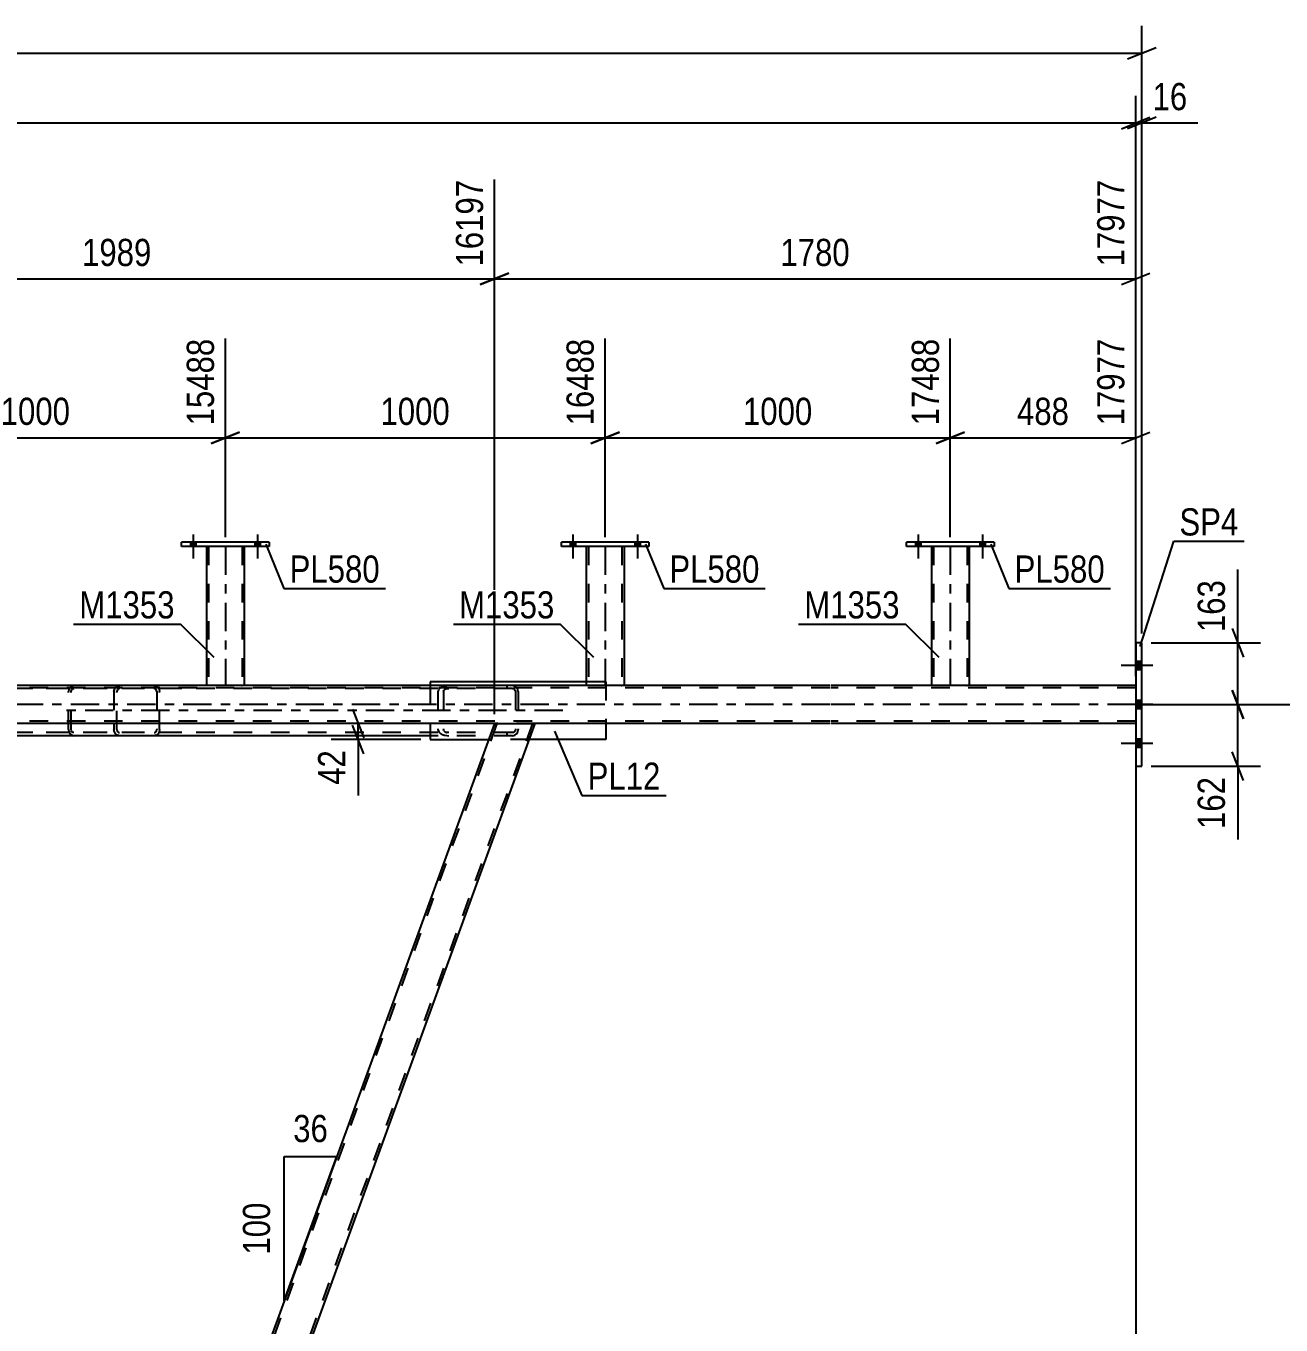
# Model space of a CAD drawing. Header units: millimetres. Extents: x -851 to 338, y -786 to 55.
# Drawn here: x -192.6 to -60.4, y -667.9 to -531 of the extents above; entities that cross this region are included whole.
import ezdxf

# ---------------------------------------------------------------- set-up
doc = ezdxf.new("R2010")
doc.units = ezdxf.units.MM
doc.linetypes.add('DXK_LINE_DOT2', pattern=[3.9198, 1.9599, -1.9599])
doc.linetypes.add('DXK_LINE_DOT3', pattern=[5.9187, 2.979, -0.9799, 0.9799, -0.9799])
doc.styles.add('Arial Narrow', font='ARIALN.TTF', dxfattribs={"height": 0.2})

# ---------------------------------------------------------------- blocks, each defined once
blk = doc.blocks.new('Part-232933133-8724 - 8708')
at = {"color": 7, "linetype": 'DXK_LINE_DOT2'}
for p, q in [((-225.88, -600.49), (-226.33, -600.54)), ((-226.11, -600.83), (-225.88, -600.81)), ((-176.19, -600.49), (-225.88, -600.49)), ((-176.19, -600.81), (-225.88, -600.81)), ((-218.16, -600.54), (-218.6, -600.49)), ((-218.6, -600.81), (-218.38, -600.83)), ((-226.96, -600.89), (-227.05, -601.13)), ((-227.05, -601.13), (-227.05, -605.13)), ((-226.47, -601.13), (-226.42, -601.01)), ((-226.47, -601.13), (-226.47, -605.13)), ((-218.07, -601.01), (-218.02, -601.13)), ((-218.02, -601.13), (-218.02, -605.13)), ((-217.44, -601.13), (-217.53, -600.89)), ((-217.44, -601.13), (-217.44, -605.13)), ((-227.05, -605.13), (-226.96, -605.38)), ((-226.42, -605.25), (-226.47, -605.13)), ((-226.33, -605.72), (-225.88, -605.77)), ((-225.88, -605.45), (-226.11, -605.43)), ((-176.19, -605.45), (-225.88, -605.45)), ((-216.64, -605.77), (-225.88, -605.77)), ((-218.38, -605.43), (-218.6, -605.45)), ((-218.6, -605.77), (-218.16, -605.72)), ((-218.02, -605.13), (-218.07, -605.25)), ((-217.53, -605.38), (-217.44, -605.13)), ((-176.19, -605.77), (-182.74, -605.77))]:
    blk.add_line(p, q, dxfattribs=at)
at = {"color": 2, "linetype": 'Continuous'}
blk.add_line((-182.74, -605.77), (-216.64, -605.77), dxfattribs=at)
at = {"color": 7, "linetype": 'DXK_LINE_DOT2'}
for centre, radius, start, end in [((-226.15, -601.61), 1.09, 99.5181, 138.0637), ((-218.34, -601.61), 1.09, 41.9361, 80.4817), ((-226.02, -601.37), 0.545, 99.5181, 138.0637), ((-218.47, -601.37), 0.545, 41.9361, 80.4817), ((-226.15, -604.65), 1.09, 221.9361, 260.4817), ((-226.02, -604.89), 0.545, 221.9361, 260.4817), ((-218.47, -604.89), 0.545, 279.5181, 318.0637), ((-218.34, -604.65), 1.09, 279.5181, 318.0637)]:
    blk.add_arc(centre, radius, start, end, dxfattribs=at)
blk = doc.blocks.new('Part-232933133-8718 - 8708')
at = {"color": 7, "linetype": 'DXK_LINE_DOT2'}
for p, q in [((-143, -604.49), (-187.21, -725.95)), ((-139.25, -604.49), (-183.46, -725.96)), ((-186.11, -722.24), (-187.46, -725.95)), ((-183.2, -725.96), (-187.46, -725.95))]:
    blk.add_line(p, q, dxfattribs=at)
at = {"color": 2, "linetype": 'Continuous'}
for p, q in [((-143.25, -604.49), (-186.11, -722.24)), ((-138.99, -604.49), (-183.2, -725.96)), ((-143.25, -604.49), (-138.99, -604.49))]:
    blk.add_line(p, q, dxfattribs=at)
blk = doc.blocks.new('Part-232933133-8725 - 8708')
at = {"color": 7, "linetype": 'DXK_LINE_DOT2'}
for p, q in [((-183.28, -600.89), (-183.16, -600.68)), ((-183.16, -600.68), (-182.97, -600.54)), ((-182.97, -600.54), (-182.74, -600.49)), ((-182.74, -600.81), (-182.86, -600.84)), ((-141.34, -600.49), (-182.74, -600.49)), ((-141.34, -600.81), (-182.74, -600.81)), ((-179.1, -600.49), (-178.88, -600.54)), ((-178.99, -600.84), (-179.1, -600.81)), ((-178.88, -600.54), (-178.69, -600.68)), ((-178.69, -600.68), (-178.57, -600.89)), ((-148.05, -600.49), (-148.49, -600.54)), ((-148.27, -600.84), (-148.05, -600.81)), ((-141.91, -600.81), (-141.91, -600.49)), ((-141.12, -600.54), (-141.34, -600.49)), ((-141.34, -600.81), (-141.23, -600.84)), ((-140.93, -600.68), (-141.12, -600.54)), ((-140.8, -600.89), (-140.93, -600.68)), ((-183.33, -601.13), (-183.28, -600.89)), ((-183.33, -601.13), (-183.33, -604.49)), ((-183.01, -601.01), (-183.04, -601.13)), ((-183.04, -605.13), (-183.04, -601.13)), ((-182.95, -600.9), (-183.01, -601.01)), ((-182.86, -600.84), (-182.95, -600.9)), ((-178.9, -600.9), (-178.99, -600.84)), ((-178.84, -601.01), (-178.9, -600.9)), ((-178.81, -601.13), (-178.84, -601.01)), ((-178.81, -601.13), (-178.81, -605.13)), ((-178.57, -600.89), (-178.52, -601.13)), ((-178.52, -605.13), (-178.52, -601.13)), ((-149.12, -600.89), (-149.21, -601.13)), ((-149.21, -601.13), (-149.21, -605.13)), ((-148.63, -601.13), (-148.59, -601.01)), ((-148.63, -601.13), (-148.63, -605.13)), ((-141.23, -600.84), (-141.14, -600.9)), ((-141.14, -600.9), (-141.07, -601.01)), ((-141.07, -601.01), (-141.05, -601.13)), ((-141.05, -601.13), (-141.05, -605.13)), ((-140.76, -601.13), (-140.8, -600.89)), ((-140.76, -601.13), (-140.76, -605.13)), ((-183.04, -605.13), (-183.01, -605.25)), ((-183.01, -605.25), (-182.95, -605.36)), ((-182.95, -605.36), (-182.86, -605.43)), ((-182.86, -605.43), (-182.74, -605.45)), ((-141.34, -605.45), (-182.74, -605.45)), ((-179.1, -605.45), (-178.99, -605.43)), ((-178.88, -605.72), (-179.1, -605.77)), ((-178.99, -605.43), (-178.9, -605.36)), ((-178.9, -605.36), (-178.84, -605.25)), ((-178.69, -605.58), (-178.88, -605.72)), ((-178.84, -605.25), (-178.81, -605.13)), ((-178.57, -605.38), (-178.69, -605.58)), ((-178.52, -605.13), (-178.57, -605.38)), ((-141.34, -605.77), (-150.01, -605.77)), ((-149.21, -605.13), (-149.12, -605.38)), ((-148.59, -605.25), (-148.63, -605.13)), ((-148.49, -605.72), (-148.05, -605.77)), ((-148.05, -605.45), (-148.27, -605.43)), ((-141.91, -605.77), (-141.91, -605.45)), ((-141.23, -605.43), (-141.34, -605.45)), ((-141.34, -605.77), (-141.12, -605.72)), ((-141.14, -605.36), (-141.23, -605.43)), ((-141.07, -605.25), (-141.14, -605.36)), ((-141.12, -605.72), (-140.93, -605.58)), ((-141.05, -605.13), (-141.07, -605.25)), ((-140.93, -605.58), (-140.8, -605.38)), ((-140.8, -605.38), (-140.76, -605.13))]:
    blk.add_line(p, q, dxfattribs=at)
at = {"color": 7, "linetype": 'DXK_LINE_DOT3'}
blk.add_line((-136.05, -603.13), (-189.28, -603.13), dxfattribs=at)
at = {"color": 2, "linetype": 'Continuous'}
for p, q in [((-183.33, -604.49), (-183.33, -605.13)), ((-183.28, -605.38), (-183.33, -605.13)), ((-183.16, -605.58), (-183.28, -605.38)), ((-182.97, -605.72), (-183.16, -605.58)), ((-182.74, -605.77), (-182.97, -605.72)), ((-150.01, -605.77), (-182.74, -605.77))]:
    blk.add_line(p, q, dxfattribs=at)
at = {"color": 7, "linetype": 'DXK_LINE_DOT2'}
for centre, radius, start, end in [((-148.31, -601.61), 1.09, 99.5181, 138.0637), ((-148.18, -601.37), 0.545, 99.5181, 138.0637), ((-148.31, -604.65), 1.09, 221.9361, 260.4817), ((-148.18, -604.89), 0.545, 221.9361, 260.4817)]:
    blk.add_arc(centre, radius, start, end, dxfattribs=at)
blk = doc.blocks.new('Part-232933133-59529 - 8708')
at = {"color": 2, "linetype": 'Continuous'}
for p, q in [((-133.6, -585.85), (-133.6, -600.49)), ((-129.6, -585.85), (-129.6, -600.49)), ((-129.61, -600.49), (-133.6, -600.49))]:
    blk.add_line(p, q, dxfattribs=at)
at = {"color": 7, "linetype": 'DXK_LINE_DOT2'}
for p, q in [((-129.6, -585.85), (-133.6, -585.85)), ((-133.36, -585.85), (-133.36, -600.49)), ((-129.84, -585.85), (-129.84, -600.49)), ((-133.6, -600.49), (-133.6, -600.49)), ((-133.6, -600.49), (-133.6, -600.49)), ((-133.6, -600.49), (-133.6, -600.49)), ((-129.9, -600.49), (-129.86, -600.49)), ((-129.86, -600.49), (-129.9, -600.49)), ((-129.84, -600.49), (-129.86, -600.49)), ((-129.86, -600.49), (-129.84, -600.49)), ((-129.6, -600.49), (-129.64, -600.49)), ((-129.61, -600.49), (-129.6, -600.49)), ((-129.6, -600.49), (-129.6, -600.49)), ((-129.6, -600.49), (-129.6, -600.49))]:
    blk.add_line(p, q, dxfattribs=at)
at = {"color": 7, "linetype": 'DXK_LINE_DOT3'}
blk.add_line((-131.6, -585.85), (-131.6, -600.49), dxfattribs=at)
blk = doc.blocks.new('Bolt-232933133-59627 - 8708')
at = {"linetype": 'Continuous'}
for points in [[(-174.72, -585.37), (-175.28, -585.37), (-175.28, -585.85), (-174.72, -585.85)], [(-174.72, -585.37), (-175.28, -585.37), (-175.28, -585.85), (-174.72, -585.85)], [(-167.92, -585.37), (-168.48, -585.37), (-168.48, -585.85), (-167.92, -585.85)], [(-167.92, -585.37), (-168.48, -585.37), (-168.48, -585.85), (-167.92, -585.85)]]:
    blk.add_hatch(color=1, dxfattribs=at).paths.add_polyline_path(points)
at = {"color": 1, "linetype": 'Continuous'}
for p, q in [((-175.28, -585.37), (-175.28, -585.85)), ((-175.28, -585.37), (-175.28, -585.85)), ((-175, -584.57), (-175, -587.09)), ((-175, -584.57), (-175, -587.09)), ((-174.72, -585.37), (-174.72, -585.85)), ((-174.72, -585.37), (-174.72, -585.85)), ((-168.48, -585.37), (-168.48, -585.85)), ((-168.48, -585.37), (-168.48, -585.85)), ((-168.2, -584.57), (-168.2, -587.09)), ((-168.2, -584.57), (-168.2, -587.09)), ((-167.92, -585.37), (-167.92, -585.85)), ((-167.92, -585.37), (-167.92, -585.85))]:
    blk.add_line(p, q, dxfattribs=at)
blk = doc.blocks.new('Part-232933133-8770 - 8708')
at = {"color": 2, "linetype": 'Continuous'}
for p, q in [((-224.13, -604.49), (-225.68, -608.74)), ((-224.13, -604.49), (-222.81, -604.49)), ((-222.81, -604.49), (-186.11, -722.24)), ((-189.14, -725.95), (-225.68, -608.74)), ((-186.11, -722.24), (-187.46, -725.95))]:
    blk.add_line(p, q, dxfattribs=at)
at = {"color": 7, "linetype": 'DXK_LINE_DOT2'}
for p, q in [((-186.24, -722.61), (-223.06, -604.49)), ((-188.89, -725.95), (-225.54, -608.37)), ((-187.46, -725.95), (-189.14, -725.95))]:
    blk.add_line(p, q, dxfattribs=at)
blk = doc.blocks.new('Part-232933133-8840 - 8708')
at = {"color": 2, "linetype": 'Continuous'}
for p, q in [((-75.07, -595.99), (-75.71, -595.99)), ((-75.71, -595.99), (-75.71, -608.99)), ((-75.07, -608.99), (-75.07, -595.99)), ((-75.71, -608.99), (-75.07, -608.99))]:
    blk.add_line(p, q, dxfattribs=at)
blk = doc.blocks.new('Part-232933133-59534 - 8708')
at = {"color": 2, "linetype": 'Continuous'}
for p, q in [((-167, -585.37), (-176.2, -585.37)), ((-176.2, -585.85), (-176.2, -585.37)), ((-167, -585.37), (-167, -585.85)), ((-167, -585.85), (-176.2, -585.85))]:
    blk.add_line(p, q, dxfattribs=at)
blk = doc.blocks.new('Part-232933133-8862 - 8708')
at = {"color": 7, "linetype": 'DXK_LINE_DOT2'}
for p, q in [((-184.63, -600.49), (-190.46, -600.49)), ((-184.63, -600.81), (-190.46, -600.81)), ((-187.96, -600.68), (-188.09, -600.89)), ((-187.77, -600.54), (-187.96, -600.68)), ((-187.55, -600.49), (-187.77, -600.54)), ((-187.66, -600.84), (-187.55, -600.81)), ((-188.09, -600.89), (-188.13, -601.13)), ((-188.13, -605.13), (-188.13, -601.13)), ((-187.84, -601.13), (-187.82, -601.01)), ((-187.84, -605.13), (-187.84, -601.13)), ((-187.82, -601.01), (-187.75, -600.9)), ((-187.75, -600.9), (-187.66, -600.84)), ((-184.63, -605.45), (-190.46, -605.45)), ((-184.63, -605.77), (-190.46, -605.77)), ((-188.13, -605.13), (-188.09, -605.38)), ((-188.09, -605.38), (-187.96, -605.58)), ((-187.96, -605.58), (-187.77, -605.72)), ((-187.82, -605.25), (-187.84, -605.13)), ((-187.75, -605.36), (-187.82, -605.25)), ((-187.77, -605.72), (-187.55, -605.77)), ((-187.66, -605.43), (-187.75, -605.36)), ((-187.55, -605.45), (-187.66, -605.43))]:
    blk.add_line(p, q, dxfattribs=at)
blk = doc.blocks.new('Part-232933133-59533 - 8708')
at = {"color": 2, "linetype": 'Continuous'}
for p, q in [((-173.6, -585.85), (-173.6, -600.49)), ((-169.6, -585.85), (-169.6, -600.49)), ((-169.61, -600.49), (-173.6, -600.49))]:
    blk.add_line(p, q, dxfattribs=at)
at = {"color": 7, "linetype": 'DXK_LINE_DOT2'}
for p, q in [((-169.6, -585.85), (-173.6, -585.85)), ((-173.36, -585.85), (-173.36, -600.49)), ((-169.84, -585.85), (-169.84, -600.49)), ((-173.6, -600.49), (-173.6, -600.49)), ((-173.6, -600.49), (-173.6, -600.49)), ((-173.6, -600.49), (-173.6, -600.49)), ((-169.9, -600.49), (-169.86, -600.49)), ((-169.86, -600.49), (-169.9, -600.49)), ((-169.84, -600.49), (-169.86, -600.49)), ((-169.86, -600.49), (-169.84, -600.49)), ((-169.6, -600.49), (-169.64, -600.49)), ((-169.61, -600.49), (-169.6, -600.49)), ((-169.6, -600.49), (-169.6, -600.49)), ((-169.6, -600.49), (-169.6, -600.49))]:
    blk.add_line(p, q, dxfattribs=at)
at = {"color": 7, "linetype": 'DXK_LINE_DOT3'}
blk.add_line((-171.6, -585.85), (-171.6, -600.49), dxfattribs=at)
blk = doc.blocks.new('Part-232933133-8885 - 8708')
at = {"color": 2, "linetype": 'Continuous'}
for p, q in [((-150.01, -600.09), (-150.01, -600.49)), ((-133.6, -600.09), (-150.01, -600.09)), ((-150.01, -604.49), (-150.01, -606.17)), ((-131.51, -604.49), (-131.51, -606.17)), ((-150.01, -606.17), (-143.86, -606.17)), ((-131.51, -606.17), (-139.61, -606.17))]:
    blk.add_line(p, q, dxfattribs=at)
at = {"color": 7, "linetype": 'DXK_LINE_DOT2'}
for p, q in [((-150.01, -600.49), (-150.01, -604.49)), ((-131.51, -600.09), (-133.6, -600.09)), ((-131.51, -600.09), (-131.51, -604.49)), ((-139.61, -606.17), (-143.86, -606.17))]:
    blk.add_line(p, q, dxfattribs=at)
blk = doc.blocks.new('Bolt-232933133-59623 - 8708')
at = {"linetype": 'Continuous'}
for points in [[(-98.36, -585.37), (-98.92, -585.37), (-98.92, -585.85), (-98.36, -585.85)], [(-98.36, -585.37), (-98.92, -585.37), (-98.92, -585.85), (-98.36, -585.85)], [(-91.56, -585.37), (-92.12, -585.37), (-92.12, -585.85), (-91.56, -585.85)], [(-91.56, -585.37), (-92.12, -585.37), (-92.12, -585.85), (-91.56, -585.85)]]:
    blk.add_hatch(color=1, dxfattribs=at).paths.add_polyline_path(points)
at = {"color": 1, "linetype": 'Continuous'}
for p, q in [((-98.92, -585.37), (-98.92, -585.85)), ((-98.92, -585.37), (-98.92, -585.85)), ((-98.64, -584.57), (-98.64, -587.09)), ((-98.64, -584.57), (-98.64, -587.09)), ((-98.36, -585.37), (-98.36, -585.85)), ((-98.36, -585.37), (-98.36, -585.85)), ((-92.12, -585.37), (-92.12, -585.85)), ((-92.12, -585.37), (-92.12, -585.85)), ((-91.84, -584.57), (-91.84, -587.09)), ((-91.84, -584.57), (-91.84, -587.09)), ((-91.56, -585.37), (-91.56, -585.85)), ((-91.56, -585.37), (-91.56, -585.85))]:
    blk.add_line(p, q, dxfattribs=at)
blk = doc.blocks.new('Part-232933133-8938 - 8708')
at = {"color": 7, "linetype": 'DXK_LINE_DOT2'}
for p, q in [((-107.94, -600.73), (-791.14, -600.73)), ((-169.6, -600.49), (-173.6, -600.49)), ((-129.6, -600.49), (-133.6, -600.49)), ((-75.71, -600.73), (-107.84, -600.73)), ((-93.24, -600.49), (-97.24, -600.49)), ((-75.71, -600.49), (-75.71, -604.49)), ((-107.94, -604.25), (-791.14, -604.25)), ((-138.99, -604.49), (-143.25, -604.49)), ((-75.71, -604.25), (-107.84, -604.25))]:
    blk.add_line(p, q, dxfattribs=at)
at = {"color": 2, "linetype": 'Continuous'}
for p, q in [((-173.6, -600.49), (-209.6, -600.49)), ((-133.6, -600.49), (-169.6, -600.49)), ((-107.94, -600.49), (-129.6, -600.49)), ((-97.24, -600.49), (-107.84, -600.49)), ((-75.71, -600.49), (-93.24, -600.49)), ((-143.25, -604.49), (-222.81, -604.49)), ((-107.94, -604.49), (-138.99, -604.49)), ((-75.71, -604.49), (-107.84, -604.49))]:
    blk.add_line(p, q, dxfattribs=at)
at = {"color": 7, "linetype": 'DXK_LINE_DOT3'}
for p, q in [((-107.94, -602.49), (-791.14, -602.49)), ((-75.71, -602.49), (-107.84, -602.49))]:
    blk.add_line(p, q, dxfattribs=at)
blk = doc.blocks.new('Bolt-232933133-9011 - 8708')
at = {"linetype": 'Continuous'}
for points in [[(-75.07, -598.83), (-75.07, -597.95), (-75.71, -597.95), (-75.71, -598.83)], [(-75.07, -598.83), (-75.07, -597.95), (-75.71, -597.95), (-75.71, -598.83)], [(-75.07, -598.83), (-75.07, -597.95), (-75.71, -597.95), (-75.71, -598.83)], [(-75.07, -602.93), (-75.07, -602.05), (-75.71, -602.05), (-75.71, -602.93)], [(-75.07, -602.93), (-75.07, -602.05), (-75.71, -602.05), (-75.71, -602.93)], [(-75.07, -607.03), (-75.07, -606.15), (-75.71, -606.15), (-75.71, -607.03)], [(-75.07, -607.03), (-75.07, -606.15), (-75.71, -606.15), (-75.71, -607.03)], [(-75.07, -607.03), (-75.07, -606.15), (-75.71, -606.15), (-75.71, -607.03)]]:
    blk.add_hatch(color=1, dxfattribs=at).paths.add_polyline_path(points)
at = {"color": 1, "linetype": 'Continuous'}
for p, q in [((-75.07, -597.95), (-75.71, -597.95)), ((-75.07, -597.95), (-75.71, -597.95)), ((-75.07, -597.95), (-75.71, -597.95)), ((-73.91, -598.39), (-77.23, -598.39)), ((-73.91, -598.39), (-77.23, -598.39)), ((-73.91, -598.39), (-77.23, -598.39)), ((-75.07, -598.83), (-75.71, -598.83)), ((-75.07, -598.83), (-75.71, -598.83)), ((-75.07, -598.83), (-75.71, -598.83)), ((-75.07, -602.05), (-75.71, -602.05)), ((-75.07, -602.05), (-75.71, -602.05)), ((-73.91, -602.49), (-77.23, -602.49)), ((-73.91, -602.49), (-77.23, -602.49)), ((-75.07, -602.93), (-75.71, -602.93)), ((-75.07, -602.93), (-75.71, -602.93)), ((-75.07, -606.15), (-75.71, -606.15)), ((-75.07, -606.15), (-75.71, -606.15)), ((-75.07, -606.15), (-75.71, -606.15)), ((-73.91, -606.59), (-77.23, -606.59)), ((-73.91, -606.59), (-77.23, -606.59)), ((-73.91, -606.59), (-77.23, -606.59)), ((-75.07, -607.03), (-75.71, -607.03)), ((-75.07, -607.03), (-75.71, -607.03)), ((-75.07, -607.03), (-75.71, -607.03))]:
    blk.add_line(p, q, dxfattribs=at)
blk = doc.blocks.new('Part-232933133-59525 - 8708')
at = {"color": 2, "linetype": 'Continuous'}
for p, q in [((-97.24, -585.85), (-97.24, -600.49)), ((-93.24, -585.85), (-93.24, -600.49)), ((-93.24, -600.49), (-97.24, -600.49))]:
    blk.add_line(p, q, dxfattribs=at)
at = {"color": 7, "linetype": 'DXK_LINE_DOT2'}
for p, q in [((-93.24, -585.85), (-97.24, -585.85)), ((-97, -585.85), (-97, -600.49)), ((-93.48, -585.85), (-93.48, -600.49)), ((-97.24, -600.49), (-97.24, -600.49)), ((-97.24, -600.49), (-97.24, -600.49)), ((-97.24, -600.49), (-97.24, -600.49)), ((-93.54, -600.49), (-93.5, -600.49)), ((-93.5, -600.49), (-93.54, -600.49)), ((-93.48, -600.49), (-93.5, -600.49)), ((-93.5, -600.49), (-93.48, -600.49)), ((-93.24, -600.49), (-93.28, -600.49)), ((-93.24, -600.49), (-93.24, -600.49)), ((-93.24, -600.49), (-93.24, -600.49)), ((-93.24, -600.49), (-93.24, -600.49))]:
    blk.add_line(p, q, dxfattribs=at)
at = {"color": 7, "linetype": 'DXK_LINE_DOT3'}
blk.add_line((-95.24, -585.85), (-95.24, -600.49), dxfattribs=at)
blk = doc.blocks.new('Part-232933133-59526 - 8708')
at = {"color": 2, "linetype": 'Continuous'}
for p, q in [((-90.64, -585.37), (-99.84, -585.37)), ((-99.84, -585.85), (-99.84, -585.37)), ((-90.64, -585.37), (-90.64, -585.85)), ((-90.64, -585.85), (-99.84, -585.85))]:
    blk.add_line(p, q, dxfattribs=at)
blk = doc.blocks.new('Part-232933133-59530 - 8708')
at = {"color": 2, "linetype": 'Continuous'}
for p, q in [((-127, -585.37), (-136.2, -585.37)), ((-136.2, -585.85), (-136.2, -585.37)), ((-127, -585.37), (-127, -585.85)), ((-127, -585.85), (-136.2, -585.85))]:
    blk.add_line(p, q, dxfattribs=at)
blk = doc.blocks.new('Bolt-232933133-59625 - 8708')
at = {"linetype": 'Continuous'}
for points in [[(-134.72, -585.37), (-135.28, -585.37), (-135.28, -585.85), (-134.72, -585.85)], [(-134.72, -585.37), (-135.28, -585.37), (-135.28, -585.85), (-134.72, -585.85)], [(-127.92, -585.37), (-128.48, -585.37), (-128.48, -585.85), (-127.92, -585.85)], [(-127.92, -585.37), (-128.48, -585.37), (-128.48, -585.85), (-127.92, -585.85)]]:
    blk.add_hatch(color=1, dxfattribs=at).paths.add_polyline_path(points)
at = {"color": 1, "linetype": 'Continuous'}
for p, q in [((-135.28, -585.37), (-135.28, -585.85)), ((-135.28, -585.37), (-135.28, -585.85)), ((-135, -584.57), (-135, -587.09)), ((-135, -584.57), (-135, -587.09)), ((-134.72, -585.37), (-134.72, -585.85)), ((-134.72, -585.37), (-134.72, -585.85)), ((-128.48, -585.37), (-128.48, -585.85)), ((-128.48, -585.37), (-128.48, -585.85)), ((-128.2, -584.57), (-128.2, -587.09)), ((-128.2, -584.57), (-128.2, -587.09)), ((-127.92, -585.37), (-127.92, -585.85)), ((-127.92, -585.37), (-127.92, -585.85))]:
    blk.add_line(p, q, dxfattribs=at)
blk = doc.blocks.new('StraightDimension-232933133-53849 - 8708')
at = {"color": 7, "linetype": 'Continuous'}
for p, q in [((-75.71, -594.99), (-75.71, -538.37)), ((-791.14, -541.22), (-75.71, -541.22)), ((-77.21, -541.82), (-74.21, -540.62))]:
    blk.add_line(p, q, dxfattribs=at)
blk = doc.blocks.new('StraightDimension-232933133-72093 - 8708')
at = {"color": 7, "linetype": 'Continuous'}
for p, q in [((-143.25, -603.49), (-143.25, -547.19)), ((-75.71, -599.49), (-75.71, -547.19)), ((-141.75, -557.04), (-144.75, -558.24)), ((-143.25, -557.64), (-75.71, -557.64)), ((-77.21, -558.24), (-74.21, -557.04))]:
    blk.add_line(p, q, dxfattribs=at)
at = {"color": 0}
blk.add_wipeout([(-105.22, -556.89), (-105.22, -552.69), (-113.74, -552.69), (-113.74, -556.89)], dxfattribs=at)
at = {"color": 3, "style": 'Arial Narrow'}
blk.add_text('1780', height=2.863, dxfattribs=at).set_placement((-113.14, -556.29))
at = {"color": 0, "linetype": 'Continuous'}
blk.add_wipeout([(-76.31, -546.59), (-80.51, -546.59), (-80.51, -556.94), (-76.31, -556.94)], dxfattribs=at)
at = {"color": 3, "linetype": 'Continuous', "style": 'Arial Narrow'}
blk.add_text('17977', height=2.863, rotation=90.0002, dxfattribs=at).set_placement((-76.91, -556.34))
blk = doc.blocks.new('StraightDimension-232933133-9058 - 8708')
at = {"color": 7, "linetype": 'Continuous'}
for p, q in [((-64.97, -595.99), (-64.97, -588.26)), ((-64.97, -595.99), (-64.97, -588.26)), ((-65.57, -594.49), (-64.37, -597.49)), ((-74.07, -595.99), (-62.57, -595.99)), ((-64.97, -602.49), (-64.97, -595.99)), ((-64.37, -603.99), (-65.57, -600.99)), ((-74.07, -602.49), (-62.57, -602.49))]:
    blk.add_line(p, q, dxfattribs=at)
at = {"color": 0}
blk.add_wipeout([(-65.72, -588.78), (-69.92, -588.78), (-69.92, -595.46), (-65.72, -595.46)], dxfattribs=at)
at = {"color": 3, "style": 'Arial Narrow'}
blk.add_text('163', height=2.863, rotation=90.0002, dxfattribs=at).set_placement((-66.32, -594.86))
blk = doc.blocks.new('StraightDimension-232933133-53848 - 8708')
at = {"color": 7, "linetype": 'Continuous'}
for p, q in [((-75.71, -594.99), (-75.71, -538.37)), ((-75.07, -594.99), (-75.07, -538.37)), ((-77.21, -541.82), (-74.21, -540.62)), ((-73.57, -540.62), (-76.57, -541.82)), ((-75.71, -541.22), (-75.07, -541.22)), ((-75.07, -541.22), (-69.16, -541.22)), ((-75.07, -541.22), (-69.16, -541.22))]:
    blk.add_line(p, q, dxfattribs=at)
at = {"color": 0}
blk.add_wipeout([(-69.69, -540.47), (-69.69, -536.27), (-74.54, -536.27), (-74.54, -540.47)], dxfattribs=at)
at = {"color": 3, "style": 'Arial Narrow'}
blk.add_text('16', height=2.863, dxfattribs=at).set_placement((-73.94, -539.87))
blk = doc.blocks.new('StraightDimension-232933133-72094 - 8708')
at = {"color": 7, "linetype": 'Continuous'}
for p, q in [((-222.81, -603.49), (-222.81, -542.69)), ((-143.25, -603.49), (-143.25, -547.19)), ((-221.31, -557.04), (-224.31, -558.24)), ((-222.81, -557.64), (-143.25, -557.64)), ((-144.75, -558.24), (-141.75, -557.04))]:
    blk.add_line(p, q, dxfattribs=at)
at = {"color": 0}
blk.add_wipeout([(-178.77, -556.89), (-178.77, -552.69), (-187.29, -552.69), (-187.29, -556.89)], dxfattribs=at)
at = {"color": 3, "style": 'Arial Narrow'}
blk.add_text('1989', height=2.863, dxfattribs=at).set_placement((-186.69, -556.29))
at = {"color": 0, "linetype": 'Continuous'}
blk.add_wipeout([(-143.85, -546.59), (-148.05, -546.59), (-148.05, -556.94), (-143.85, -556.94)], dxfattribs=at)
at = {"color": 3, "linetype": 'Continuous', "style": 'Arial Narrow'}
blk.add_text('16197', height=2.863, rotation=90.0002, dxfattribs=at).set_placement((-144.45, -556.34))
blk = doc.blocks.new('StraightDimension-232933133-42160 - 8708')
at = {"color": 7, "linetype": 'Continuous'}
for p, q in [((-75.71, -605.49), (-75.71, -676.06)), ((-117.74, -724.97), (-117.74, -670.81)), ((-116.24, -673.06), (-119.24, -674.26)), ((-77.21, -674.26), (-74.21, -673.06)), ((-117.74, -673.66), (-75.71, -673.66))]:
    blk.add_line(p, q, dxfattribs=at)
at = {"color": 0}
blk.add_wipeout([(-92.47, -672.91), (-92.47, -668.71), (-100.98, -668.71), (-100.98, -672.91)], dxfattribs=at)
at = {"color": 3, "style": 'Arial Narrow'}
blk.add_text('1142', height=2.863, dxfattribs=at).set_placement((-100.38, -672.31))
blk = doc.blocks.new('StraightDimension-232933133-9050 - 8708')
at = {"color": 7, "linetype": 'Continuous'}
for p, q in [((-65.57, -600.99), (-64.37, -603.99)), ((-74.07, -602.49), (-62.57, -602.49)), ((-64.97, -608.99), (-64.97, -602.49)), ((-64.37, -610.49), (-65.57, -607.49)), ((-74.07, -608.99), (-62.57, -608.99)), ((-64.97, -608.99), (-64.97, -616.72)), ((-64.97, -608.99), (-64.97, -616.72))]:
    blk.add_line(p, q, dxfattribs=at)
at = {"color": 0}
blk.add_wipeout([(-65.72, -609.51), (-69.92, -609.51), (-69.92, -616.2), (-65.72, -616.2)], dxfattribs=at)
at = {"color": 3, "style": 'Arial Narrow'}
blk.add_text('162', height=2.863, rotation=90.0002, dxfattribs=at).set_placement((-66.32, -615.6))
blk = doc.blocks.new('StraightDimension-232933133-9067 - 8708')
at = {"color": 7, "linetype": 'Continuous'}
for p, q in [((-52.91, -603.99), (-54.11, -600.99)), ((-75.47, -602.49), (-51.11, -602.49)), ((-53.51, -728.61), (-53.51, -602.49)), ((-54.11, -727.11), (-52.91, -730.11)), ((-116.1, -728.61), (-51.11, -728.61))]:
    blk.add_line(p, q, dxfattribs=at)
at = {"color": 0}
blk.add_wipeout([(-54.26, -661.29), (-58.46, -661.29), (-58.46, -669.8), (-54.26, -669.8)], dxfattribs=at)
at = {"color": 3, "style": 'Arial Narrow'}
blk.add_text('3153', height=2.863, rotation=90.0002, dxfattribs=at).set_placement((-54.86, -669.2))
blk = doc.blocks.new('StraightDimension-232933133-73077 - 8708')
at = {"color": 7, "linetype": 'Continuous'}
for p, q in [((-171.6, -584.85), (-171.6, -563.94)), ((-131.6, -584.85), (-131.6, -563.94)), ((-170.1, -573.78), (-173.1, -574.98)), ((-171.6, -574.38), (-131.6, -574.38)), ((-133.1, -574.98), (-130.1, -573.78))]:
    blk.add_line(p, q, dxfattribs=at)
at = {"color": 0}
blk.add_wipeout([(-147.35, -573.63), (-147.35, -569.43), (-155.86, -569.43), (-155.86, -573.63)], dxfattribs=at)
at = {"color": 3, "style": 'Arial Narrow'}
blk.add_text('1000', height=2.863, dxfattribs=at).set_placement((-155.26, -573.03))
at = {"color": 0, "linetype": 'Continuous'}
blk.add_wipeout([(-132.2, -563.34), (-136.4, -563.34), (-136.4, -573.68), (-132.2, -573.68)], dxfattribs=at)
at = {"color": 3, "linetype": 'Continuous', "style": 'Arial Narrow'}
blk.add_text('16488', height=2.863, rotation=90.0002, dxfattribs=at).set_placement((-132.8, -573.08))
blk = doc.blocks.new('StraightDimension-232933133-38055 - 8708')
at = {"color": 7, "linetype": 'Continuous'}
for p, q in [((-75.07, -594.99), (-75.07, -531)), ((-76.57, -534.45), (-73.57, -533.25)), ((-810.2, -533.85), (-75.07, -533.85))]:
    blk.add_line(p, q, dxfattribs=at)
blk = doc.blocks.new('AngleDimension-232933133-58884 - 8708')
at = {"color": 7, "linetype": 'Continuous'}
for p, q in [((-165.39, -650.09), (-159.85, -650.09)), ((-165.39, -665.31), (-159.85, -650.09)), ((-165.39, -665.31), (-165.39, -650.09)), ((-159.75, -649.81), (-159.85, -650.09))]:
    blk.add_line(p, q, dxfattribs=at)
at = {"color": 0}
blk.add_wipeout([(-166.29, -654.36), (-170.49, -654.36), (-170.49, -661.04), (-166.29, -661.04)], dxfattribs=at)
at = {"color": 3, "style": 'Arial Narrow'}
blk.add_text('100', height=2.863, rotation=90.0002, dxfattribs=at).set_placement((-166.89, -660.44))
at = {"color": 0}
blk.add_wipeout([(-160.19, -649.19), (-160.19, -644.99), (-165.05, -644.99), (-165.05, -649.19)], dxfattribs=at)
at = {"color": 3, "style": 'Arial Narrow'}
blk.add_text('36', height=2.863, dxfattribs=at).set_placement((-164.45, -648.59))
blk = doc.blocks.new('StraightDimension-232933133-73075 - 8708')
at = {"color": 7, "linetype": 'Continuous'}
for p, q in [((-95.24, -584.85), (-95.24, -563.94)), ((-75.71, -599.49), (-75.71, -563.94)), ((-93.74, -573.78), (-96.74, -574.98)), ((-95.24, -574.38), (-75.71, -574.38)), ((-77.21, -574.98), (-74.21, -573.78))]:
    blk.add_line(p, q, dxfattribs=at)
at = {"color": 0}
blk.add_wipeout([(-82.13, -573.63), (-82.13, -569.43), (-88.82, -569.43), (-88.82, -573.63)], dxfattribs=at)
at = {"color": 3, "style": 'Arial Narrow'}
blk.add_text('488', height=2.863, dxfattribs=at).set_placement((-88.22, -573.03))
at = {"color": 0, "linetype": 'Continuous'}
blk.add_wipeout([(-76.31, -563.34), (-80.51, -563.34), (-80.51, -573.68), (-76.31, -573.68)], dxfattribs=at)
at = {"color": 3, "linetype": 'Continuous', "style": 'Arial Narrow'}
blk.add_text('17977', height=2.863, rotation=90.0002, dxfattribs=at).set_placement((-76.91, -573.08))
blk = doc.blocks.new('StraightDimension-232933133-73076 - 8708')
at = {"color": 7, "linetype": 'Continuous'}
for p, q in [((-131.6, -584.85), (-131.6, -563.94)), ((-95.24, -584.85), (-95.24, -563.94)), ((-130.1, -573.78), (-133.1, -574.98)), ((-131.6, -574.38), (-95.24, -574.38)), ((-96.74, -574.98), (-93.74, -573.78))]:
    blk.add_line(p, q, dxfattribs=at)
at = {"color": 0}
blk.add_wipeout([(-109.17, -573.63), (-109.17, -569.43), (-117.68, -569.43), (-117.68, -573.63)], dxfattribs=at)
at = {"color": 3, "style": 'Arial Narrow'}
blk.add_text('1000', height=2.863, dxfattribs=at).set_placement((-117.08, -573.03))
at = {"color": 0, "linetype": 'Continuous'}
blk.add_wipeout([(-95.84, -563.34), (-100.04, -563.34), (-100.04, -573.68), (-95.84, -573.68)], dxfattribs=at)
at = {"color": 3, "linetype": 'Continuous', "style": 'Arial Narrow'}
blk.add_text('17488', height=2.863, rotation=90.0002, dxfattribs=at).set_placement((-96.44, -573.08))
blk = doc.blocks.new('StraightDimension-232933133-73078 - 8708')
at = {"color": 7, "linetype": 'Continuous'}
for p, q in [((-211.6, -584.85), (-211.6, -563.94)), ((-171.6, -584.85), (-171.6, -563.94)), ((-210.1, -573.78), (-213.1, -574.98)), ((-211.6, -574.38), (-171.6, -574.38)), ((-173.1, -574.98), (-170.1, -573.78))]:
    blk.add_line(p, q, dxfattribs=at)
at = {"color": 0}
blk.add_wipeout([(-187.35, -573.63), (-187.35, -569.43), (-195.86, -569.43), (-195.86, -573.63)], dxfattribs=at)
at = {"color": 3, "style": 'Arial Narrow'}
blk.add_text('1000', height=2.863, dxfattribs=at).set_placement((-195.26, -573.03))
at = {"color": 0, "linetype": 'Continuous'}
blk.add_wipeout([(-172.2, -563.34), (-176.4, -563.34), (-176.4, -573.68), (-172.2, -573.68)], dxfattribs=at)
at = {"color": 3, "linetype": 'Continuous', "style": 'Arial Narrow'}
blk.add_text('15488', height=2.863, rotation=90.0002, dxfattribs=at).set_placement((-172.8, -573.08))
blk = doc.blocks.new('StraightDimension-232933133-73399 - 8708')
at = {"color": 7, "linetype": 'Continuous'}
for p, q in [((-158.22, -602.99), (-157.02, -605.99)), ((-151.01, -604.49), (-160.47, -604.49)), ((-157.02, -607.67), (-158.22, -604.67)), ((-157.62, -606.17), (-157.62, -604.49)), ((-151.01, -606.17), (-160.47, -606.17)), ((-157.62, -606.17), (-157.62, -612.08)), ((-157.62, -606.17), (-157.62, -612.08))]:
    blk.add_line(p, q, dxfattribs=at)
at = {"color": 0}
blk.add_wipeout([(-158.37, -606.7), (-162.57, -606.7), (-162.57, -611.55), (-158.37, -611.55)], dxfattribs=at)
at = {"color": 3, "style": 'Arial Narrow'}
blk.add_text('42', height=2.863, rotation=90.0002, dxfattribs=at).set_placement((-158.97, -610.95))
blk = doc.blocks.new('Mark-232933133-73208 - 8708')
at = {"color": 0}
blk.add_wipeout([(-115.33, -589.65), (-115.33, -586.65), (-124.83, -586.65), (-124.83, -589.65)], dxfattribs=at)
blk.add_wipeout([(-115.33, -589.65), (-115.33, -586.65), (-124.83, -586.65), (-124.83, -589.65)], dxfattribs=at)
at = {"color": 30, "linetype": 'Continuous'}
for p, q in [((-127.35, -585.58), (-125.43, -590.25)), ((-125.43, -590.25), (-114.73, -590.25))]:
    blk.add_line(p, q, dxfattribs=at)
at = {"color": 3, "style": 'Arial Narrow'}
blk.add_text('PL580', height=2.863, dxfattribs=at).set_placement((-124.83, -589.65))
blk = doc.blocks.new('Mark-232933133-8836 - 8708')
at = {"color": 0}
blk.add_wipeout([(-64.9, -584.68), (-64.9, -581.68), (-71.11, -581.68), (-71.11, -584.68)], dxfattribs=at)
blk.add_wipeout([(-64.9, -584.68), (-64.9, -581.68), (-71.11, -581.68), (-71.11, -584.68)], dxfattribs=at)
at = {"color": 30, "linetype": 'Continuous'}
for p, q in [((-75.23, -596.38), (-71.71, -585.28)), ((-71.71, -585.28), (-64.3, -585.28))]:
    blk.add_line(p, q, dxfattribs=at)
at = {"color": 3, "style": 'Arial Narrow'}
blk.add_text('SP4', height=2.863, dxfattribs=at).set_placement((-71.11, -584.68))
blk = doc.blocks.new('Mark-232933133-73214 - 8708')
at = {"color": 0}
blk.add_wipeout([(-155.33, -589.65), (-155.33, -586.65), (-164.83, -586.65), (-164.83, -589.65)], dxfattribs=at)
blk.add_wipeout([(-155.33, -589.65), (-155.33, -586.65), (-164.83, -586.65), (-164.83, -589.65)], dxfattribs=at)
at = {"color": 30, "linetype": 'Continuous'}
for p, q in [((-167.35, -585.58), (-165.43, -590.25)), ((-165.43, -590.25), (-154.73, -590.25))]:
    blk.add_line(p, q, dxfattribs=at)
at = {"color": 3, "style": 'Arial Narrow'}
blk.add_text('PL580', height=2.863, dxfattribs=at).set_placement((-164.83, -589.65))
blk = doc.blocks.new('Mark-232933133-73199 - 8708')
at = {"color": 0}
blk.add_wipeout([(-100.56, -593.42), (-100.56, -590.42), (-110.62, -590.42), (-110.62, -593.42)], dxfattribs=at)
blk.add_wipeout([(-100.56, -593.42), (-100.56, -590.42), (-110.62, -590.42), (-110.62, -593.42)], dxfattribs=at)
at = {"color": 30, "linetype": 'Continuous'}
for p in [(-111.22, -594.02), (-96.43, -597.55)]:
    blk.add_line(p, (-99.96, -594.02), dxfattribs=at)
at = {"color": 3, "style": 'Arial Narrow'}
blk.add_text('M1353', height=2.863, dxfattribs=at).set_placement((-110.62, -593.42))
blk = doc.blocks.new('Mark-232933133-73202 - 8708')
at = {"color": 0}
blk.add_wipeout([(-78.97, -589.65), (-78.97, -586.65), (-88.47, -586.65), (-88.47, -589.65)], dxfattribs=at)
blk.add_wipeout([(-78.97, -589.65), (-78.97, -586.65), (-88.47, -586.65), (-88.47, -589.65)], dxfattribs=at)
at = {"color": 30, "linetype": 'Continuous'}
for p, q in [((-90.99, -585.58), (-89.07, -590.25)), ((-89.07, -590.25), (-78.37, -590.25))]:
    blk.add_line(p, q, dxfattribs=at)
at = {"color": 3, "style": 'Arial Narrow'}
blk.add_text('PL580', height=2.863, dxfattribs=at).set_placement((-88.47, -589.65))
blk = doc.blocks.new('Mark-232933133-73205 - 8708')
at = {"color": 0}
blk.add_wipeout([(-136.93, -593.42), (-136.93, -590.42), (-146.98, -590.42), (-146.98, -593.42)], dxfattribs=at)
blk.add_wipeout([(-136.93, -593.42), (-136.93, -590.42), (-146.98, -590.42), (-146.98, -593.42)], dxfattribs=at)
at = {"color": 30, "linetype": 'Continuous'}
for p in [(-147.58, -594.02), (-132.79, -597.55)]:
    blk.add_line(p, (-136.33, -594.02), dxfattribs=at)
at = {"color": 3, "style": 'Arial Narrow'}
blk.add_text('M1353', height=2.863, dxfattribs=at).set_placement((-146.98, -593.42))
blk = doc.blocks.new('Mark-232933133-73211 - 8708')
at = {"color": 0}
blk.add_wipeout([(-176.93, -593.42), (-176.93, -590.42), (-186.98, -590.42), (-186.98, -593.42)], dxfattribs=at)
blk.add_wipeout([(-176.93, -593.42), (-176.93, -590.42), (-186.98, -590.42), (-186.98, -593.42)], dxfattribs=at)
at = {"color": 30, "linetype": 'Continuous'}
for p in [(-187.58, -594.02), (-172.79, -597.55)]:
    blk.add_line(p, (-176.33, -594.02), dxfattribs=at)
at = {"color": 3, "style": 'Arial Narrow'}
blk.add_text('M1353', height=2.863, dxfattribs=at).set_placement((-186.98, -593.42))
blk = doc.blocks.new('Mark-232933133-73416 - 8708')
at = {"color": 0}
blk.add_wipeout([(-125.76, -611.47), (-125.76, -608.47), (-133.44, -608.47), (-133.44, -611.47)], dxfattribs=at)
blk.add_wipeout([(-125.76, -611.47), (-125.76, -608.47), (-133.44, -608.47), (-133.44, -611.47)], dxfattribs=at)
at = {"color": 30, "linetype": 'Continuous'}
for p, q in [((-136.94, -605.29), (-134.04, -612.07)), ((-134.04, -612.07), (-125.16, -612.07))]:
    blk.add_line(p, q, dxfattribs=at)
at = {"color": 3, "style": 'Arial Narrow'}
blk.add_text('PL12', height=2.863, dxfattribs=at).set_placement((-133.44, -611.47))

msp = doc.modelspace()

# ---------------------------------------------------------------- block references
for name in ['Part-232933133-59534 - 8708', 'Bolt-232933133-59627 - 8708', 'Part-232933133-59530 - 8708', 'Bolt-232933133-59625 - 8708', 'Part-232933133-59526 - 8708', 'Bolt-232933133-59623 - 8708', 'Part-232933133-59533 - 8708', 'Part-232933133-59529 - 8708', 'Part-232933133-59525 - 8708', 'Part-232933133-8840 - 8708', 'Bolt-232933133-9011 - 8708', 'Part-232933133-8938 - 8708', 'Part-232933133-8724 - 8708', 'Part-232933133-8862 - 8708', 'Part-232933133-8725 - 8708', 'Part-232933133-8885 - 8708', 'Part-232933133-8770 - 8708', 'Part-232933133-8718 - 8708']:
    msp.add_blockref(name, (0, 0))

# ---------------------------------------------------------------- next in the draw order: block references
for name in ['StraightDimension-232933133-53849 - 8708', 'StraightDimension-232933133-42160 - 8708']:
    msp.add_blockref(name, (0, 0))

# ---------------------------------------------------------------- next in the draw order: block references
msp.add_blockref('StraightDimension-232933133-72093 - 8708', (0, 0))

# ---------------------------------------------------------------- next in the draw order: block references
for name in ['StraightDimension-232933133-72094 - 8708', 'StraightDimension-232933133-9058 - 8708']:
    msp.add_blockref(name, (0, 0))

# ---------------------------------------------------------------- next in the draw order: block references
for name in ['StraightDimension-232933133-53848 - 8708', 'StraightDimension-232933133-73077 - 8708', 'StraightDimension-232933133-9050 - 8708']:
    msp.add_blockref(name, (0, 0))

# ---------------------------------------------------------------- next in the draw order: block references
msp.add_blockref('StraightDimension-232933133-9067 - 8708', (0, 0))

# ---------------------------------------------------------------- next in the draw order: block references
msp.add_blockref('StraightDimension-232933133-38055 - 8708', (0, 0))

# ---------------------------------------------------------------- next in the draw order: block references
for name in ['StraightDimension-232933133-73078 - 8708', 'StraightDimension-232933133-73075 - 8708', 'Mark-232933133-73214 - 8708', 'Mark-232933133-73208 - 8708', 'Mark-232933133-73211 - 8708', 'Mark-232933133-73205 - 8708', 'StraightDimension-232933133-73399 - 8708', 'Mark-232933133-73416 - 8708', 'AngleDimension-232933133-58884 - 8708']:
    msp.add_blockref(name, (0, 0))

# ---------------------------------------------------------------- next in the draw order: block references
for name in ['StraightDimension-232933133-73076 - 8708', 'Mark-232933133-8836 - 8708', 'Mark-232933133-73202 - 8708', 'Mark-232933133-73199 - 8708']:
    msp.add_blockref(name, (0, 0))

doc.saveas('drawing.dxf')
